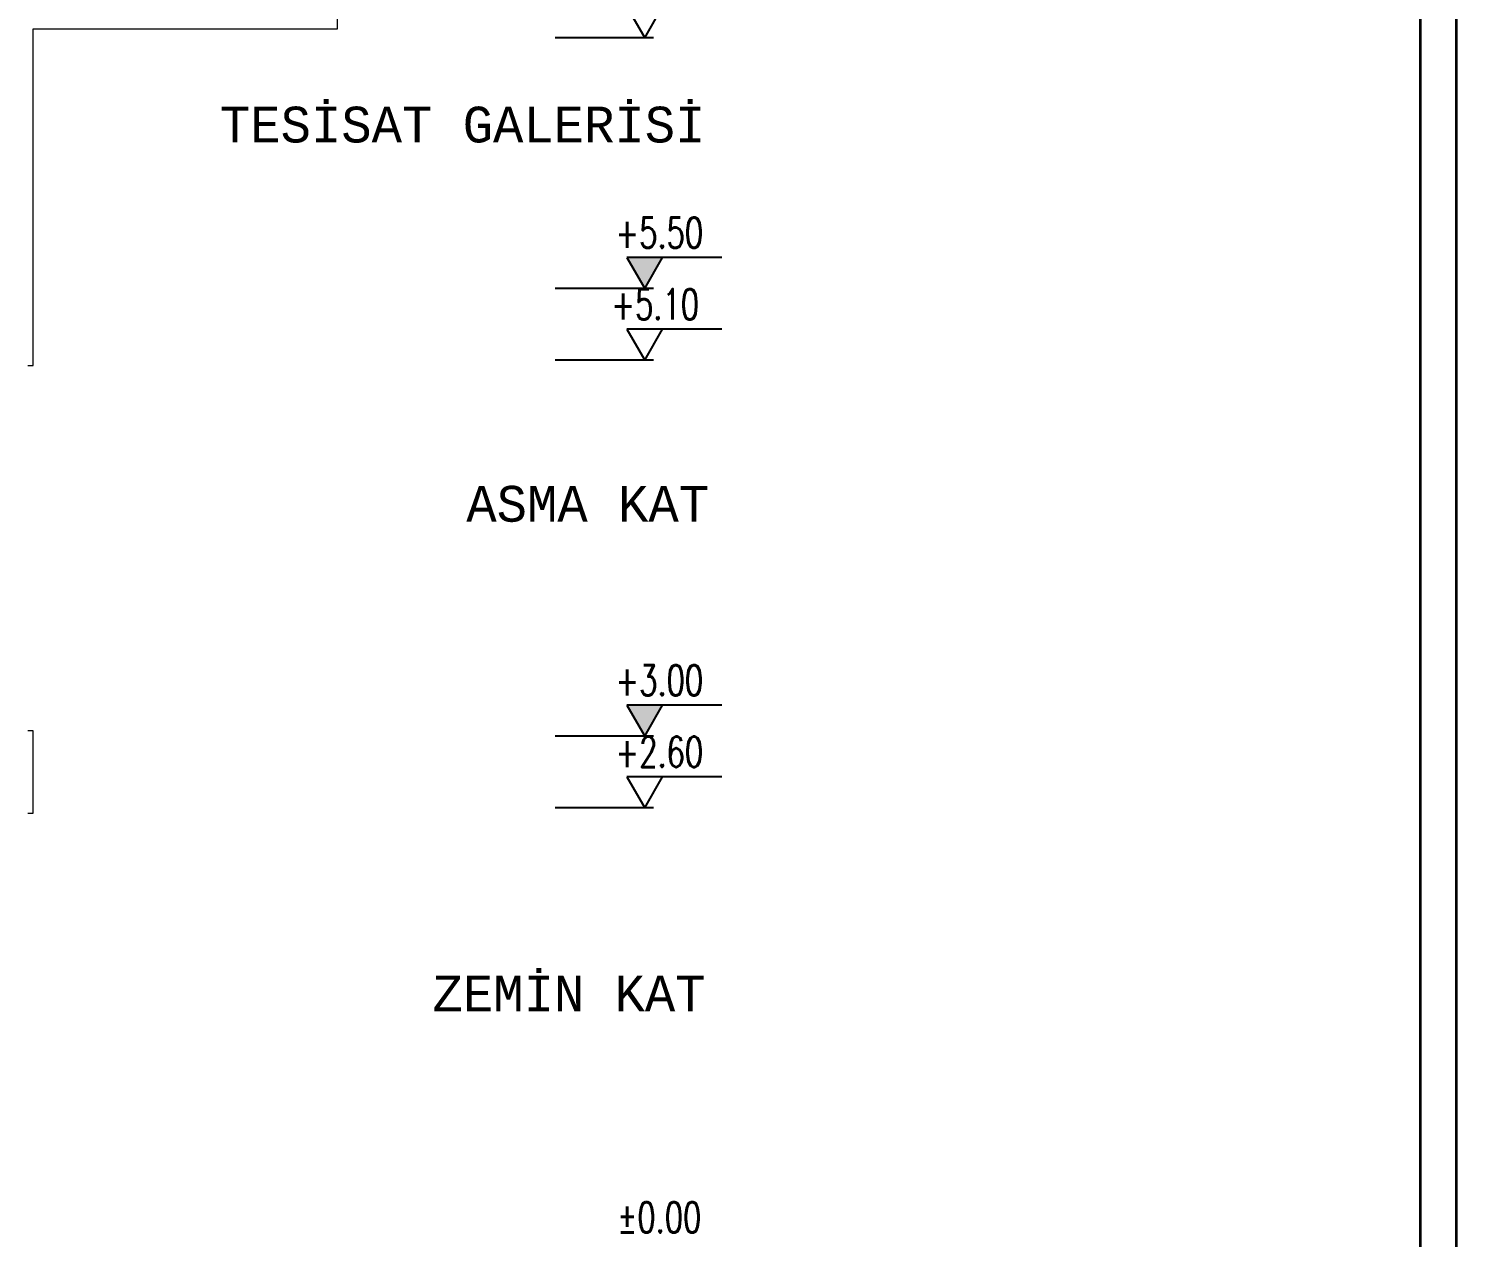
# Model space of a CAD drawing. Header units: inches. Extents: x -7543 to -822, y 102837 to 190349.
# Drawn here: x -827.0987 to -826.9392, y 102836.8019 to 102836.9369 of the extents above; entities that cross this region are included whole.
import ezdxf
from ezdxf.enums import TextEntityAlignment as Align

# ---------------------------------------------------------------- set-up
doc = ezdxf.new("R2010")
doc.units = ezdxf.units.IN
doc.header["$MEASUREMENT"] = 0
doc.layers.add('DUVAR', color=7, linetype='Continuous', lineweight=35, true_color=0xfc4642)
for name, color, linetype, lineweight in [('ICOL', 55, 'Continuous', 25), ('SIVA', 150, 'Continuous', 15), ('YAZI', 7, 'Continuous', 25)]:
    doc.layers.add(name, color=color, linetype=linetype, lineweight=lineweight)
doc.styles.add('ISIM', font='monos.ttf', dxfattribs={"width": 1.1, "height": 200})
doc.styles.add('KAPı-PEN', font='simplex.shx', dxfattribs={"width": 0.7, "height": 10})

msp = doc.modelspace()

# ---------------------------------------------------------------- hatches: boundary and pattern name
at = {"layer": 'ICOL'}
for points in [[(-827.03189, 102836.91135), (-827.02789, 102836.91135), (-827.02989, 102836.90788)], [(-827.03189, 102836.86135), (-827.02789, 102836.86135), (-827.02989, 102836.85788)]]:
    msp.add_hatch(color=2, dxfattribs=at).paths.add_polyline_path(points)

# ---------------------------------------------------------------- linework, layer by layer
at = {"layer": 'DUVAR'}
for p, q in [((-826.94323, 102836.66908), (-826.94323, 102837.43546)), ((-826.93923, 102836.66908), (-826.93923, 102837.43546))]:
    msp.add_line(p, q, dxfattribs=at)
at = {"layer": 'ICOL', "color": 2}
for p, q in [((-827.03189, 102836.93935), (-827.02989, 102836.93588)), ((-827.02989, 102836.93588), (-827.02789, 102836.93935)), ((-827.02889, 102836.93588), (-827.03989, 102836.93588)), ((-827.03189, 102836.91135), (-827.02989, 102836.90788)), ((-827.02127, 102836.91135), (-827.03189, 102836.91135)), ((-827.02989, 102836.90788), (-827.02789, 102836.91135)), ((-827.02889, 102836.90788), (-827.03989, 102836.90788)), ((-827.03189, 102836.90335), (-827.02989, 102836.89988)), ((-827.02127, 102836.90335), (-827.03189, 102836.90335)), ((-827.02989, 102836.89988), (-827.02789, 102836.90335)), ((-827.02889, 102836.89988), (-827.03989, 102836.89988)), ((-827.03189, 102836.86135), (-827.02989, 102836.85788)), ((-827.02127, 102836.86135), (-827.03189, 102836.86135)), ((-827.02989, 102836.85788), (-827.02789, 102836.86135)), ((-827.02889, 102836.85788), (-827.03989, 102836.85788)), ((-827.03189, 102836.85335), (-827.02989, 102836.84988)), ((-827.02127, 102836.85335), (-827.03189, 102836.85335)), ((-827.02989, 102836.84988), (-827.02789, 102836.85335)), ((-827.02889, 102836.84988), (-827.03989, 102836.84988))]:
    msp.add_line(p, q, dxfattribs=at)
at = {"layer": 'SIVA'}
for p, q in [((-827.06419, 102836.93688), (-827.06419, 102836.96178)), ((-827.09819, 102836.93688), (-827.06419, 102836.93688)), ((-827.09819, 102836.89928), (-827.09819, 102836.93688)), ((-827.09879, 102836.89928), (-827.09819, 102836.89928)), ((-827.09819, 102836.85848), (-827.09879, 102836.85848)), ((-827.09819, 102836.84928), (-827.09819, 102836.85848)), ((-827.09879, 102836.84928), (-827.09819, 102836.84928))]:
    msp.add_line(p, q, dxfattribs=at)

# ---------------------------------------------------------------- texts
at = {"layer": 'ICOL', "color": 2, "style": 'KAPı-PEN', "width": 0.7}
for tag, p in [('+5.50', (-827.02826, 102836.91242)), ('+5.10', (-827.02872, 102836.90442)), ('+3.00', (-827.02826, 102836.86242)), ('+2.60', (-827.02826, 102836.85442)), ('%%P0.00', (-827.02826, 102836.80242))]:
    msp.add_attdef(tag, text='+17.50', height=0.0034, dxfattribs=at).set_placement(p, align=Align.CENTER)
at = {"layer": 'YAZI', "style": 'ISIM'}
for s, p in [('TESİSAT GALERİSİ', (-827.07733, 102836.92419)), ('ASMA KAT', (-827.04981, 102836.88183)), ('ZEMİN KAT', (-827.05359, 102836.82714))]:
    msp.add_text(s, height=0.004, dxfattribs=at).set_placement(p)

doc.saveas('drawing.dxf')
